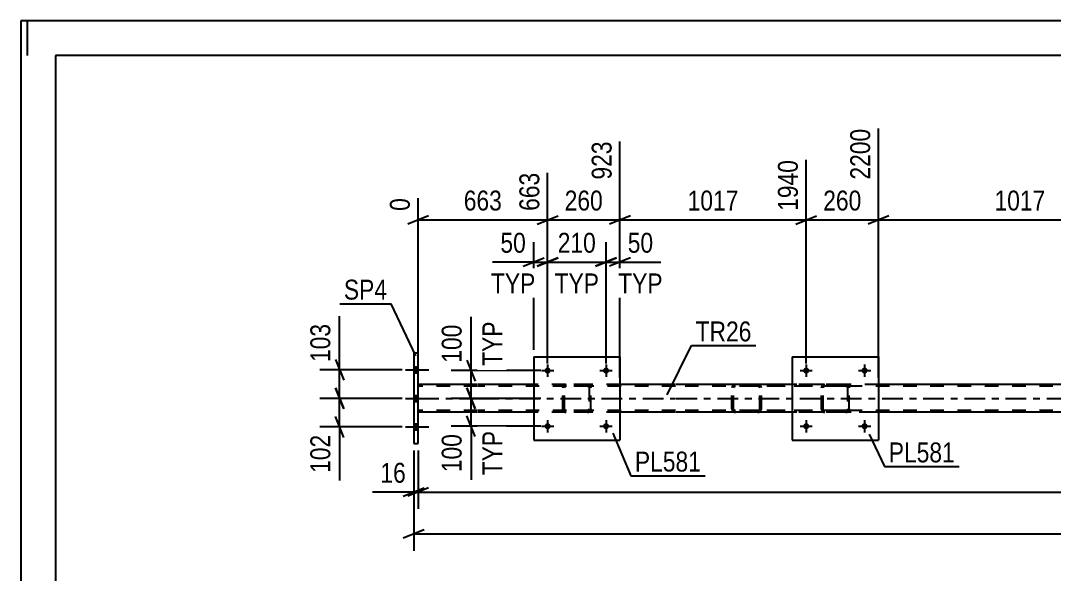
# Model space of a CAD drawing. Header units: millimetres. Extents: x 0 to 841, y 0 to 594.
# Drawn here: x 0 to 148.6, y 514.4 to 594 of the extents above; entities that cross this region are included whole.
import ezdxf

# ---------------------------------------------------------------- set-up
doc = ezdxf.new("R2010")
doc.units = ezdxf.units.MM
doc.linetypes.add('DXK_LINE_DOT2', pattern=[3.9198, 1.9599, -1.9599])
doc.linetypes.add('DXK_LINE_DOT3', pattern=[5.9187, 2.979, -0.9799, 0.9799, -0.9799])
doc.styles.add('Arial Narrow', font='ARIALN.TTF', dxfattribs={"height": 0.2})

# ---------------------------------------------------------------- blocks, each defined once
blk = doc.blocks.new('Unknown-389786769-1133 - 25525')
at = {"color": 5, "linetype": 'Continuous'}
for p, q in [((841, 594), (0, 594)), ((0, 594), (0, 0)), ((1, 589), (1, 594)), ((836, 589), (5, 589)), ((5, 589), (5, 5))]:
    blk.add_line(p, q, dxfattribs=at)
blk = doc.blocks.new('Bolt-389786769-26000 - 2062')
at = {"linetype": 'Continuous'}
for points in [[(76.22, 535.68, -1), (75.34, 535.68, -1)], [(84.62, 535.68, -1), (83.74, 535.68, -1)]]:
    blk.add_hatch(color=1, dxfattribs=at).paths.add_polyline_path(points)
at = {"color": 1, "linetype": 'Continuous'}
for p, q in [((74.9, 535.68), (76.66, 535.68)), ((75.78, 536.56), (75.78, 534.8)), ((83.3, 535.68), (85.06, 535.68)), ((84.18, 536.56), (84.18, 534.8))]:
    blk.add_line(p, q, dxfattribs=at)
blk = doc.blocks.new('Bolt-389786769-2098 - 2062')
at = {"linetype": 'Continuous'}
for points in [[(57.16, 543.34), (57.16, 544.22), (56.52, 544.22), (56.52, 543.34)], [(57.16, 543.34), (57.16, 544.22), (56.52, 544.22), (56.52, 543.34)], [(57.16, 543.34), (57.16, 544.22), (56.52, 544.22), (56.52, 543.34)], [(57.16, 539.24), (57.16, 540.12), (56.52, 540.12), (56.52, 539.24)], [(57.16, 539.24), (57.16, 540.12), (56.52, 540.12), (56.52, 539.24)], [(57.16, 535.14), (57.16, 536.02), (56.52, 536.02), (56.52, 535.14)], [(57.16, 535.14), (57.16, 536.02), (56.52, 536.02), (56.52, 535.14)], [(57.16, 535.14), (57.16, 536.02), (56.52, 536.02), (56.52, 535.14)]]:
    blk.add_hatch(color=1, dxfattribs=at).paths.add_polyline_path(points)
at = {"color": 1, "linetype": 'Continuous'}
for p, q in [((56.52, 544.22), (57.16, 544.22)), ((56.52, 544.22), (57.16, 544.22)), ((56.52, 544.22), (57.16, 544.22)), ((55.36, 543.78), (58.68, 543.78)), ((55.36, 543.78), (58.68, 543.78)), ((55.36, 543.78), (58.68, 543.78)), ((56.52, 543.34), (57.16, 543.34)), ((56.52, 543.34), (57.16, 543.34)), ((56.52, 543.34), (57.16, 543.34)), ((55.36, 539.68), (58.68, 539.68)), ((55.36, 539.68), (58.68, 539.68)), ((56.52, 540.12), (57.16, 540.12)), ((56.52, 540.12), (57.16, 540.12)), ((56.52, 539.24), (57.16, 539.24)), ((56.52, 539.24), (57.16, 539.24)), ((55.36, 535.58), (58.68, 535.58)), ((55.36, 535.58), (58.68, 535.58)), ((55.36, 535.58), (58.68, 535.58)), ((56.52, 536.02), (57.16, 536.02)), ((56.52, 536.02), (57.16, 536.02)), ((56.52, 536.02), (57.16, 536.02)), ((56.52, 535.14), (57.16, 535.14)), ((56.52, 535.14), (57.16, 535.14)), ((56.52, 535.14), (57.16, 535.14))]:
    blk.add_line(p, q, dxfattribs=at)
blk = doc.blocks.new('Part-389786769-2103 - 2062')
at = {"color": 2, "linetype": 'Continuous'}
for p, q in [((65.68, 541.68), (57.16, 541.68)), ((73.78, 541.68), (65.78, 541.68)), ((94.18, 541.68), (86.18, 541.68)), ((110.96, 541.68), (94.28, 541.68)), ((162.04, 541.68), (123.36, 541.68)), ((65.68, 537.68), (57.16, 537.68)), ((73.78, 537.68), (65.78, 537.68)), ((94.18, 537.68), (86.18, 537.68)), ((110.96, 537.68), (94.28, 537.68)), ((162.04, 537.68), (123.36, 537.68))]:
    blk.add_line(p, q, dxfattribs=at)
at = {"color": 7, "linetype": 'DXK_LINE_DOT2'}
for p, q in [((57.16, 537.68), (57.16, 541.68)), ((65.68, 541.44), (57.16, 541.44)), ((94.18, 541.44), (65.78, 541.44)), ((86.18, 541.68), (73.78, 541.68)), ((756.02, 541.44), (94.28, 541.44)), ((123.36, 541.68), (110.96, 541.68)), ((65.68, 537.92), (57.16, 537.92)), ((94.18, 537.92), (65.78, 537.92)), ((86.18, 537.68), (73.78, 537.68)), ((756.02, 537.92), (94.28, 537.92)), ((753.62, 537.68), (110.96, 537.68)), ((123.36, 537.68), (110.96, 537.68))]:
    blk.add_line(p, q, dxfattribs=at)
at = {"color": 7, "linetype": 'DXK_LINE_DOT3'}
for p, q in [((57.16, 539.68), (65.68, 539.68)), ((65.78, 539.68), (94.18, 539.68)), ((94.28, 539.68), (756.02, 539.68))]:
    blk.add_line(p, q, dxfattribs=at)
blk = doc.blocks.new('Part-389786769-2178 - 2062')
at = {"color": 7, "linetype": 'DXK_LINE_DOT2'}
for p, q in [((102.31, 541.37), (102.28, 541.2)), ((102.28, 538.16), (102.28, 541.2)), ((102.31, 541.39), (102.31, 541.37)), ((102.53, 541.2), (102.55, 541.3)), ((102.53, 538.16), (102.53, 541.2)), ((102.55, 541.3), (102.61, 541.37)), ((102.79, 541.68), (102.59, 541.65)), ((102.61, 541.37), (102.69, 541.43)), ((102.69, 541.43), (102.79, 541.44)), ((117.77, 541.68), (102.79, 541.68)), ((117.77, 541.44), (102.79, 541.44)), ((106.22, 541.65), (106.02, 541.68)), ((106.02, 541.44), (106.12, 541.43)), ((106.12, 541.43), (106.2, 541.37)), ((106.2, 541.37), (106.26, 541.3)), ((106.26, 541.3), (106.28, 541.2)), ((106.28, 538.16), (106.28, 541.2)), ((106.5, 541.37), (106.49, 541.39)), ((106.53, 541.2), (106.5, 541.37)), ((106.53, 538.16), (106.53, 541.2)), ((102.28, 538.16), (102.31, 537.98)), ((102.55, 538.07), (102.53, 538.16)), ((106.28, 538.16), (106.26, 538.07)), ((106.49, 537.98), (106.53, 538.16)), ((102.61, 537.99), (102.55, 538.07)), ((102.59, 537.72), (102.79, 537.68)), ((102.69, 537.94), (102.61, 537.99)), ((102.79, 537.92), (102.69, 537.94)), ((117.77, 537.92), (102.79, 537.92)), ((117.77, 537.68), (102.79, 537.68)), ((106.12, 537.94), (106.02, 537.92)), ((106.02, 537.68), (106.22, 537.72)), ((106.2, 537.99), (106.12, 537.94)), ((106.26, 538.07), (106.2, 537.99))]:
    blk.add_line(p, q, dxfattribs=at)
for centre, start, end in [((102.77, 541.18), 110.7583, 155.68), ((106.04, 541.18), 24.32, 69.2417), ((102.77, 538.18), 204.32, 249.2417), ((106.04, 538.18), 290.7583, 335.68)]:
    blk.add_arc(centre, 0.496, start, end, dxfattribs=at)
blk = doc.blocks.new('Part-389786769-2183 - 2062')
at = {"color": 2, "linetype": 'Continuous'}
for p, q in [((57.16, 546.18), (56.52, 546.18)), ((56.52, 546.18), (56.52, 533.18)), ((57.16, 533.18), (57.16, 546.18)), ((56.52, 533.18), (57.16, 533.18))]:
    blk.add_line(p, q, dxfattribs=at)
blk = doc.blocks.new('Part-389786769-25970 - 2062')
at = {"color": 2, "linetype": 'Continuous'}
for p, q in [((110.96, 545.68), (110.96, 533.68)), ((110.96, 545.68), (123.36, 545.68)), ((123.36, 545.68), (123.36, 533.68)), ((110.96, 533.68), (123.36, 533.68))]:
    blk.add_line(p, q, dxfattribs=at)
blk = doc.blocks.new('Part-389786769-25969 - 2062')
at = {"color": 7, "linetype": 'DXK_LINE_DOT2'}
for p, q in [((115.16, 541.2), (115.19, 541.39)), ((115.19, 541.39), (115.16, 541.2)), ((115.16, 538.16), (115.16, 541.2)), ((115.4, 541.2), (115.41, 541.3)), ((115.4, 538.16), (115.4, 541.2)), ((115.41, 541.3), (115.47, 541.37)), ((115.45, 541.65), (115.64, 541.68)), ((115.64, 541.68), (115.45, 541.65)), ((115.47, 541.37), (115.54, 541.42)), ((115.54, 541.42), (115.64, 541.44)), ((118.68, 541.68), (115.64, 541.68)), ((118.68, 541.44), (115.64, 541.44)), ((118.68, 541.68), (118.86, 541.65)), ((118.86, 541.65), (118.68, 541.68)), ((118.68, 541.44), (118.77, 541.42)), ((118.77, 541.42), (118.85, 541.37)), ((118.85, 541.37), (118.9, 541.3)), ((118.9, 541.3), (118.92, 541.2)), ((118.92, 541.2), (118.92, 538.16)), ((119.12, 541.39), (119.16, 541.2)), ((119.16, 541.2), (119.12, 541.39)), ((119.16, 538.16), (119.16, 541.2)), ((115.19, 537.98), (115.16, 538.16)), ((115.16, 538.16), (115.19, 537.98)), ((115.41, 538.07), (115.4, 538.16)), ((118.92, 538.16), (118.9, 538.07)), ((119.16, 538.16), (119.12, 537.98)), ((119.12, 537.98), (119.16, 538.16)), ((115.47, 537.99), (115.41, 538.07)), ((115.64, 537.68), (115.45, 537.72)), ((115.45, 537.72), (115.64, 537.68)), ((115.54, 537.94), (115.47, 537.99)), ((115.64, 537.92), (115.54, 537.94)), ((118.68, 537.92), (115.64, 537.92)), ((118.68, 537.68), (115.64, 537.68)), ((118.77, 537.94), (118.68, 537.92)), ((118.86, 537.72), (118.68, 537.68)), ((118.68, 537.68), (118.86, 537.72)), ((118.85, 537.99), (118.77, 537.94)), ((118.9, 538.07), (118.85, 537.99))]:
    blk.add_line(p, q, dxfattribs=at)
at = {"color": 7, "linetype": 'DXK_LINE_DOT3'}
blk.add_line((117.16, 539.68), (117.16, 539.68), dxfattribs=at)
at = {"color": 7, "linetype": 'DXK_LINE_DOT2'}
for centre, start, end in [((115.64, 541.2), 112.5, 157.5), ((115.64, 541.2), 112.5, 157.5), ((118.68, 541.2), 22.5, 67.5), ((118.68, 541.2), 22.5, 67.5), ((115.64, 538.16), 202.5, 247.5), ((115.64, 538.16), 202.5, 247.5), ((118.68, 538.16), 292.5, 337.5), ((118.68, 538.16), 292.5, 337.5)]:
    blk.add_arc(centre, 0.48, start, end, dxfattribs=at)
blk = doc.blocks.new('Part-389786769-25971 - 2062')
at = {"color": 7, "linetype": 'DXK_LINE_DOT2'}
for p, q in [((77.98, 541.2), (78.01, 541.39)), ((78.01, 541.39), (77.98, 541.2)), ((77.98, 538.16), (77.98, 541.2)), ((78.22, 541.2), (78.23, 541.3)), ((78.22, 538.16), (78.22, 541.2)), ((78.23, 541.3), (78.29, 541.37)), ((78.27, 541.65), (78.46, 541.68)), ((78.46, 541.68), (78.27, 541.65)), ((78.29, 541.37), (78.36, 541.42)), ((78.36, 541.42), (78.46, 541.44)), ((81.5, 541.68), (78.46, 541.68)), ((81.5, 541.44), (78.46, 541.44)), ((81.5, 541.68), (81.68, 541.65)), ((81.68, 541.65), (81.5, 541.68)), ((81.5, 541.44), (81.59, 541.42)), ((81.59, 541.42), (81.67, 541.37)), ((81.67, 541.37), (81.72, 541.3)), ((81.72, 541.3), (81.74, 541.2)), ((81.74, 541.2), (81.74, 538.16)), ((81.94, 541.39), (81.98, 541.2)), ((81.98, 541.2), (81.94, 541.39)), ((81.98, 538.16), (81.98, 541.2)), ((78.01, 537.98), (77.98, 538.16)), ((77.98, 538.16), (78.01, 537.98)), ((78.23, 538.07), (78.22, 538.16)), ((81.74, 538.16), (81.72, 538.07)), ((81.98, 538.16), (81.94, 537.98)), ((81.94, 537.98), (81.98, 538.16)), ((78.29, 537.99), (78.23, 538.07)), ((78.46, 537.68), (78.27, 537.72)), ((78.27, 537.72), (78.46, 537.68)), ((78.36, 537.94), (78.29, 537.99)), ((78.46, 537.92), (78.36, 537.94)), ((81.5, 537.92), (78.46, 537.92)), ((81.5, 537.68), (78.46, 537.68)), ((81.59, 537.94), (81.5, 537.92)), ((81.68, 537.72), (81.5, 537.68)), ((81.5, 537.68), (81.68, 537.72)), ((81.67, 537.99), (81.59, 537.94)), ((81.72, 538.07), (81.67, 537.99))]:
    blk.add_line(p, q, dxfattribs=at)
at = {"color": 7, "linetype": 'DXK_LINE_DOT3'}
blk.add_line((79.98, 539.68), (79.98, 539.68), dxfattribs=at)
at = {"color": 7, "linetype": 'DXK_LINE_DOT2'}
for centre, start, end in [((78.46, 541.2), 112.5, 157.5), ((78.46, 541.2), 112.5, 157.5), ((81.5, 541.2), 22.5, 67.5), ((81.5, 541.2), 22.5, 67.5), ((78.46, 538.16), 202.5, 247.5), ((78.46, 538.16), 202.5, 247.5), ((81.5, 538.16), 292.5, 337.5), ((81.5, 538.16), 292.5, 337.5)]:
    blk.add_arc(centre, 0.48, start, end, dxfattribs=at)
blk = doc.blocks.new('Part-389786769-25972 - 2062')
at = {"color": 2, "linetype": 'Continuous'}
for p, q in [((73.78, 545.68), (73.78, 533.68)), ((73.78, 545.68), (86.18, 545.68)), ((86.18, 545.68), (86.18, 533.68)), ((73.78, 533.68), (86.18, 533.68))]:
    blk.add_line(p, q, dxfattribs=at)
blk = doc.blocks.new('Bolt-389786769-25998 - 2062')
at = {"linetype": 'Continuous'}
for points in [[(113.4, 535.68, -1), (112.52, 535.68, -1)], [(121.8, 535.68, -1), (120.92, 535.68, -1)]]:
    blk.add_hatch(color=1, dxfattribs=at).paths.add_polyline_path(points)
at = {"color": 1, "linetype": 'Continuous'}
for p, q in [((112.08, 535.68), (113.84, 535.68)), ((112.96, 536.56), (112.96, 534.8)), ((120.48, 535.68), (122.24, 535.68)), ((121.36, 536.56), (121.36, 534.8))]:
    blk.add_line(p, q, dxfattribs=at)
blk = doc.blocks.new('Bolt-389786769-25999 - 2062')
at = {"linetype": 'Continuous'}
for points in [[(113.4, 543.68, -1), (112.52, 543.68, -1)], [(121.8, 543.68, -1), (120.92, 543.68, -1)]]:
    blk.add_hatch(color=1, dxfattribs=at).paths.add_polyline_path(points)
at = {"color": 1, "linetype": 'Continuous'}
for p, q in [((112.96, 544.56), (112.96, 542.8)), ((121.36, 544.56), (121.36, 542.8)), ((112.08, 543.68), (113.84, 543.68)), ((120.48, 543.68), (122.24, 543.68))]:
    blk.add_line(p, q, dxfattribs=at)
blk = doc.blocks.new('Bolt-389786769-26001 - 2062')
at = {"linetype": 'Continuous'}
for points in [[(76.22, 543.68, -1), (75.34, 543.68, -1)], [(84.62, 543.68, -1), (83.74, 543.68, -1)]]:
    blk.add_hatch(color=1, dxfattribs=at).paths.add_polyline_path(points)
at = {"color": 1, "linetype": 'Continuous'}
for p, q in [((75.78, 544.56), (75.78, 542.8)), ((84.18, 544.56), (84.18, 542.8)), ((74.9, 543.68), (76.66, 543.68)), ((83.3, 543.68), (85.06, 543.68))]:
    blk.add_line(p, q, dxfattribs=at)
blk = doc.blocks.new('StraightDimension-389786769-29410 - 2062')
at = {"color": 7, "linetype": 'Continuous'}
for p, q in [((64.76, 543.68), (64.76, 551.42)), ((64.76, 543.68), (64.76, 551.42)), ((64.16, 545.18), (65.36, 542.18)), ((74.78, 543.68), (61.91, 543.68)), ((64.76, 539.68), (64.76, 543.68)), ((65.36, 538.18), (64.16, 541.18)), ((74.78, 539.68), (61.91, 539.68))]:
    blk.add_line(p, q, dxfattribs=at)
at = {"color": 0}
blk.add_wipeout([(64.01, 550.89), (59.81, 550.89), (59.81, 544.21), (64.01, 544.21)], dxfattribs=at)
at = {"color": 0, "linetype": 'Continuous'}
blk.add_wipeout([(69.86, 551.35), (65.66, 551.35), (65.66, 543.76), (69.86, 543.76)], dxfattribs=at)
at = {"color": 3, "style": 'Arial Narrow'}
blk.add_text('100', height=2.863, rotation=90.0002, dxfattribs=at).set_placement((63.41, 544.81))
at = {"color": 3, "linetype": 'Continuous', "style": 'Arial Narrow'}
blk.add_text('TYP', height=2.863, rotation=90.0002, dxfattribs=at).set_placement((69.26, 544.36))
blk = doc.blocks.new('StraightDimension-389786769-22696 - 2062')
at = {"color": 7, "linetype": 'Continuous'}
for p, q in [((56.52, 532.18), (56.52, 523.8)), ((57.16, 532.18), (57.16, 523.8)), ((56.52, 526.2), (50.61, 526.2)), ((56.52, 526.2), (50.61, 526.2)), ((55.02, 525.6), (58.02, 526.8)), ((58.66, 526.8), (55.66, 525.6)), ((56.52, 526.2), (57.16, 526.2))]:
    blk.add_line(p, q, dxfattribs=at)
at = {"color": 0}
blk.add_wipeout([(55.99, 526.95), (55.99, 531.15), (51.13, 531.15), (51.13, 526.95)], dxfattribs=at)
at = {"color": 3, "style": 'Arial Narrow'}
blk.add_text('16', height=2.863, dxfattribs=at).set_placement((51.73, 527.55))
blk = doc.blocks.new('StraightDimension-389786769-22695 - 2062')
at = {"color": 7, "linetype": 'Continuous'}
for p, q in [((57.16, 532.18), (57.16, 523.8)), ((58.66, 526.8), (55.66, 525.6)), ((57.16, 526.2), (756.02, 526.2))]:
    blk.add_line(p, q, dxfattribs=at)
blk = doc.blocks.new('StraightDimension-389786769-28682 - 2062')
at = {"color": 7, "linetype": 'Continuous'}
for p, q in [((45.87, 543.78), (45.87, 551.52)), ((45.87, 543.78), (45.87, 551.52)), ((45.27, 545.28), (46.47, 542.28)), ((54.87, 543.78), (43.02, 543.78)), ((45.87, 539.68), (45.87, 543.78)), ((46.47, 538.18), (45.27, 541.18)), ((54.87, 539.68), (43.02, 539.68))]:
    blk.add_line(p, q, dxfattribs=at)
at = {"color": 0}
blk.add_wipeout([(45.12, 550.99), (40.92, 550.99), (40.92, 544.31), (45.12, 544.31)], dxfattribs=at)
at = {"color": 3, "style": 'Arial Narrow'}
blk.add_text('103', height=2.863, rotation=90.0002, dxfattribs=at).set_placement((44.52, 544.91))
blk = doc.blocks.new('StraightDimension-389786769-28683 - 2062')
at = {"color": 7, "linetype": 'Continuous'}
for p, q in [((45.27, 541.18), (46.47, 538.18)), ((54.87, 539.68), (43.02, 539.68)), ((45.87, 535.58), (45.87, 539.68)), ((46.47, 534.08), (45.27, 537.08)), ((54.87, 535.58), (43.02, 535.58)), ((45.87, 535.58), (45.87, 527.85)), ((45.87, 535.58), (45.87, 527.85))]:
    blk.add_line(p, q, dxfattribs=at)
at = {"color": 0}
blk.add_wipeout([(45.12, 535.06), (40.92, 535.06), (40.92, 528.37), (45.12, 528.37)], dxfattribs=at)
at = {"color": 3, "style": 'Arial Narrow'}
blk.add_text('102', height=2.863, rotation=90.0002, dxfattribs=at).set_placement((44.52, 528.97))
blk = doc.blocks.new('StraightDimension-389786769-28754 - 2062')
at = {"color": 7, "linetype": 'Continuous'}
for p, q in [((123.36, 542.68), (123.36, 578.47)), ((164.04, 544.68), (164.04, 573.97)), ((124.86, 565.95), (121.86, 564.75)), ((123.36, 565.35), (164.04, 565.35)), ((162.54, 564.75), (165.54, 565.95))]:
    blk.add_line(p, q, dxfattribs=at)
at = {"color": 0}
blk.add_wipeout([(147.95, 566.1), (147.95, 570.3), (139.44, 570.3), (139.44, 566.1)], dxfattribs=at)
at = {"color": 3, "style": 'Arial Narrow'}
blk.add_text('1017', height=2.863, dxfattribs=at).set_placement((140.04, 566.7))
at = {"color": 0, "linetype": 'Continuous'}
blk.add_wipeout([(163.44, 574.57), (159.24, 574.57), (159.24, 566.05), (163.44, 566.05)], dxfattribs=at)
at = {"color": 3, "linetype": 'Continuous', "style": 'Arial Narrow'}
blk.add_text('3217', height=2.863, rotation=90.0002, dxfattribs=at).set_placement((162.84, 566.65))
blk = doc.blocks.new('StraightDimension-389786769-28755 - 2062')
at = {"color": 7, "linetype": 'Continuous'}
for p, q in [((123.36, 542.68), (123.36, 578.47)), ((112.96, 544.68), (112.96, 573.97)), ((111.46, 564.75), (114.46, 565.95)), ((112.96, 565.35), (123.36, 565.35)), ((124.86, 565.95), (121.86, 564.75))]:
    blk.add_line(p, q, dxfattribs=at)
at = {"color": 0}
blk.add_wipeout([(121.5, 566.1), (121.5, 570.3), (114.81, 570.3), (114.81, 566.1)], dxfattribs=at)
at = {"color": 3, "style": 'Arial Narrow'}
blk.add_text('260', height=2.863, dxfattribs=at).set_placement((115.41, 566.7))
at = {"color": 0, "linetype": 'Continuous'}
blk.add_wipeout([(122.76, 579.07), (118.56, 579.07), (118.56, 570.55), (122.76, 570.55)], dxfattribs=at)
at = {"color": 3, "linetype": 'Continuous', "style": 'Arial Narrow'}
blk.add_text('2200', height=2.863, rotation=90.0002, dxfattribs=at).set_placement((122.16, 571.15))
blk = doc.blocks.new('StraightDimension-389786769-28756 - 2062')
at = {"color": 7, "linetype": 'Continuous'}
for p, q in [((86.18, 542.68), (86.18, 576.64)), ((112.96, 544.68), (112.96, 573.97)), ((87.68, 565.95), (84.68, 564.75)), ((86.18, 565.35), (112.96, 565.35)), ((111.46, 564.75), (114.46, 565.95))]:
    blk.add_line(p, q, dxfattribs=at)
at = {"color": 0}
blk.add_wipeout([(103.82, 566.1), (103.82, 570.3), (95.31, 570.3), (95.31, 566.1)], dxfattribs=at)
at = {"color": 3, "style": 'Arial Narrow'}
blk.add_text('1017', height=2.863, dxfattribs=at).set_placement((95.91, 566.7))
at = {"color": 0, "linetype": 'Continuous'}
blk.add_wipeout([(112.36, 574.57), (108.16, 574.57), (108.16, 566.05), (112.36, 566.05)], dxfattribs=at)
at = {"color": 3, "linetype": 'Continuous', "style": 'Arial Narrow'}
blk.add_text('1940', height=2.863, rotation=90.0002, dxfattribs=at).set_placement((111.76, 566.65))
blk = doc.blocks.new('StraightDimension-389786769-28757 - 2062')
at = {"color": 7, "linetype": 'Continuous'}
for p, q in [((86.18, 542.68), (86.18, 576.64)), ((75.78, 544.68), (75.78, 572.14)), ((74.28, 564.75), (77.28, 565.95)), ((75.78, 565.35), (86.18, 565.35)), ((87.68, 565.95), (84.68, 564.75))]:
    blk.add_line(p, q, dxfattribs=at)
at = {"color": 0}
blk.add_wipeout([(84.32, 566.1), (84.32, 570.3), (77.63, 570.3), (77.63, 566.1)], dxfattribs=at)
at = {"color": 3, "style": 'Arial Narrow'}
blk.add_text('260', height=2.863, dxfattribs=at).set_placement((78.23, 566.7))
at = {"color": 0, "linetype": 'Continuous'}
blk.add_wipeout([(85.58, 577.24), (81.38, 577.24), (81.38, 570.55), (85.58, 570.55)], dxfattribs=at)
at = {"color": 3, "linetype": 'Continuous', "style": 'Arial Narrow'}
blk.add_text('923', height=2.863, rotation=90.0002, dxfattribs=at).set_placement((84.98, 571.15))
blk = doc.blocks.new('StraightDimension-389786769-28758 - 2062')
at = {"color": 7, "linetype": 'Continuous'}
for p, q in [((75.78, 544.68), (75.78, 572.14)), ((57.16, 542.68), (57.16, 568.48)), ((58.66, 565.95), (55.66, 564.75)), ((57.16, 565.35), (75.78, 565.35)), ((74.28, 564.75), (77.28, 565.95))]:
    blk.add_line(p, q, dxfattribs=at)
at = {"color": 0}
blk.add_wipeout([(69.81, 566.1), (69.81, 570.3), (63.12, 570.3), (63.12, 566.1)], dxfattribs=at)
at = {"color": 3, "style": 'Arial Narrow'}
blk.add_text('663', height=2.863, dxfattribs=at).set_placement((63.72, 566.7))
at = {"color": 0, "linetype": 'Continuous'}
for points in [[(75.18, 572.74), (70.98, 572.74), (70.98, 566.05), (75.18, 566.05)], [(56.56, 569.08), (52.36, 569.08), (52.36, 566.05), (56.56, 566.05)]]:
    blk.add_wipeout(points, dxfattribs=at)
at = {"color": 3, "linetype": 'Continuous', "style": 'Arial Narrow'}
for s, height, p in [('663', 2.863, (74.58, 566.65)), ('0', 2.86, (55.96, 566.65))]:
    blk.add_text(s, height=height, rotation=90.0002, dxfattribs=at).set_placement(p)
blk = doc.blocks.new('StraightDimension-389786769-29398 - 2062')
at = {"color": 7, "linetype": 'Continuous'}
for p, q in [((56.52, 532.18), (56.52, 517.78)), ((58.02, 520.78), (55.02, 519.58)), ((56.52, 520.18), (756.66, 520.18))]:
    blk.add_line(p, q, dxfattribs=at)
blk = doc.blocks.new('StraightDimension-389786769-29411 - 2062')
at = {"color": 7, "linetype": 'Continuous'}
for p, q in [((64.16, 541.18), (65.36, 538.18)), ((74.78, 539.68), (61.91, 539.68)), ((64.76, 535.68), (64.76, 539.68)), ((65.36, 534.18), (64.16, 537.18)), ((74.78, 535.68), (61.91, 535.68)), ((64.76, 535.68), (64.76, 527.95)), ((64.76, 535.68), (64.76, 527.95))]:
    blk.add_line(p, q, dxfattribs=at)
at = {"color": 0}
blk.add_wipeout([(64.01, 535.16), (59.81, 535.16), (59.81, 528.47), (64.01, 528.47)], dxfattribs=at)
at = {"color": 0, "linetype": 'Continuous'}
blk.add_wipeout([(69.86, 535.61), (65.66, 535.61), (65.66, 528.02), (69.86, 528.02)], dxfattribs=at)
at = {"color": 3, "style": 'Arial Narrow'}
blk.add_text('100', height=2.863, rotation=90.0002, dxfattribs=at).set_placement((63.41, 529.07))
at = {"color": 3, "linetype": 'Continuous', "style": 'Arial Narrow'}
blk.add_text('TYP', height=2.863, rotation=90.0002, dxfattribs=at).set_placement((69.26, 528.62))
blk = doc.blocks.new('StraightDimension-389786769-29449 - 2062')
at = {"color": 7, "linetype": 'Continuous'}
for p, q in [((84.18, 544.68), (84.18, 562.13)), ((86.18, 546.68), (86.18, 562.13)), ((82.68, 558.68), (85.68, 559.88)), ((84.18, 559.28), (86.18, 559.28)), ((87.68, 559.88), (84.68, 558.68)), ((86.18, 559.28), (92.08, 559.28)), ((86.18, 559.28), (92.08, 559.28))]:
    blk.add_line(p, q, dxfattribs=at)
at = {"color": 0}
blk.add_wipeout([(91.56, 560.03), (91.56, 564.23), (86.7, 564.23), (86.7, 560.03)], dxfattribs=at)
at = {"color": 0, "linetype": 'Continuous'}
blk.add_wipeout([(92.92, 554.18), (92.92, 558.38), (85.33, 558.38), (85.33, 554.18)], dxfattribs=at)
at = {"color": 3, "style": 'Arial Narrow'}
blk.add_text('50', height=2.863, dxfattribs=at).set_placement((87.3, 560.63))
at = {"color": 3, "linetype": 'Continuous', "style": 'Arial Narrow'}
blk.add_text('TYP', height=2.863, dxfattribs=at).set_placement((85.93, 554.78))
blk = doc.blocks.new('StraightDimension-389786769-29450 - 2062')
at = {"color": 7, "linetype": 'Continuous'}
for p, q in [((75.78, 544.68), (75.78, 562.13)), ((84.18, 544.68), (84.18, 562.13)), ((74.28, 558.68), (77.28, 559.88)), ((75.78, 559.28), (84.18, 559.28)), ((85.68, 559.88), (82.68, 558.68))]:
    blk.add_line(p, q, dxfattribs=at)
at = {"color": 0}
blk.add_wipeout([(83.32, 560.03), (83.32, 564.23), (76.63, 564.23), (76.63, 560.03)], dxfattribs=at)
at = {"color": 0, "linetype": 'Continuous'}
blk.add_wipeout([(83.77, 554.18), (83.77, 558.38), (76.18, 558.38), (76.18, 554.18)], dxfattribs=at)
at = {"color": 3, "style": 'Arial Narrow'}
blk.add_text('210', height=2.863, dxfattribs=at).set_placement((77.23, 560.63))
at = {"color": 3, "linetype": 'Continuous', "style": 'Arial Narrow'}
blk.add_text('TYP', height=2.863, dxfattribs=at).set_placement((76.78, 554.78))
blk = doc.blocks.new('StraightDimension-389786769-29451 - 2062')
at = {"color": 7, "linetype": 'Continuous'}
for p, q in [((73.78, 546.68), (73.78, 562.13)), ((75.78, 544.68), (75.78, 562.13)), ((73.78, 559.28), (67.87, 559.28)), ((73.78, 559.28), (67.87, 559.28)), ((72.28, 558.68), (75.28, 559.88)), ((73.78, 559.28), (75.78, 559.28)), ((77.28, 559.88), (74.28, 558.68))]:
    blk.add_line(p, q, dxfattribs=at)
at = {"color": 0}
blk.add_wipeout([(73.25, 560.03), (73.25, 564.23), (68.39, 564.23), (68.39, 560.03)], dxfattribs=at)
at = {"color": 0, "linetype": 'Continuous'}
blk.add_wipeout([(74.62, 554.18), (74.62, 558.38), (67.03, 558.38), (67.03, 554.18)], dxfattribs=at)
at = {"color": 3, "style": 'Arial Narrow'}
blk.add_text('50', height=2.863, dxfattribs=at).set_placement((68.99, 560.63))
at = {"color": 3, "linetype": 'Continuous', "style": 'Arial Narrow'}
blk.add_text('TYP', height=2.863, dxfattribs=at).set_placement((67.63, 554.78))
blk = doc.blocks.new('Mark-389786769-2099 - 2062')
at = {"color": 0}
blk.add_wipeout([(105.1, 547.88), (105.1, 550.88), (97.06, 550.88), (97.06, 547.88)], dxfattribs=at)
blk.add_wipeout([(105.1, 547.88), (105.1, 550.88), (97.06, 550.88), (97.06, 547.88)], dxfattribs=at)
at = {"color": 30, "linetype": 'Continuous'}
for p, q in [((92.98, 540.17), (96.46, 547.28)), ((96.46, 547.28), (105.7, 547.28))]:
    blk.add_line(p, q, dxfattribs=at)
at = {"color": 3, "style": 'Arial Narrow'}
blk.add_text('TR26', height=2.863, dxfattribs=at).set_placement((97.06, 547.88))
blk = doc.blocks.new('Mark-389786769-2179 - 2062')
at = {"color": 0}
blk.add_wipeout([(52.69, 553.89), (52.69, 556.89), (46.48, 556.89), (46.48, 553.89)], dxfattribs=at)
blk.add_wipeout([(52.69, 553.89), (52.69, 556.89), (46.48, 556.89), (46.48, 553.89)], dxfattribs=at)
at = {"color": 30, "linetype": 'Continuous'}
for p in [(45.88, 553.29), (56.84, 545.82)]:
    blk.add_line(p, (53.29, 553.29), dxfattribs=at)
at = {"color": 3, "style": 'Arial Narrow'}
blk.add_text('SP4', height=2.863, dxfattribs=at).set_placement((46.48, 553.89))
blk = doc.blocks.new('Mark-389786769-30881 - 2062')
at = {"color": 0}
blk.add_wipeout([(134.34, 530.48), (134.34, 533.48), (124.84, 533.48), (124.84, 530.48)], dxfattribs=at)
blk.add_wipeout([(134.34, 530.48), (134.34, 533.48), (124.84, 533.48), (124.84, 530.48)], dxfattribs=at)
at = {"color": 30, "linetype": 'Continuous'}
for p, q in [((122.03, 534.56), (124.24, 529.88)), ((124.24, 529.88), (134.94, 529.88))]:
    blk.add_line(p, q, dxfattribs=at)
at = {"color": 3, "style": 'Arial Narrow'}
blk.add_text('PL581', height=2.863, dxfattribs=at).set_placement((124.84, 530.48))
blk = doc.blocks.new('Mark-389786769-30884 - 2062')
at = {"color": 0}
blk.add_wipeout([(97.83, 529.16), (97.83, 532.16), (88.33, 532.16), (88.33, 529.16)], dxfattribs=at)
blk.add_wipeout([(97.83, 529.16), (97.83, 532.16), (88.33, 532.16), (88.33, 529.16)], dxfattribs=at)
at = {"color": 30, "linetype": 'Continuous'}
for p, q in [((85.17, 534.67), (87.73, 528.56)), ((87.73, 528.56), (98.43, 528.56))]:
    blk.add_line(p, q, dxfattribs=at)
at = {"color": 3, "style": 'Arial Narrow'}
blk.add_text('PL581', height=2.863, dxfattribs=at).set_placement((88.33, 529.16))

msp = doc.modelspace()

# ---------------------------------------------------------------- block references
for name in ['Unknown-389786769-1133 - 25525', 'Part-389786769-2183 - 2062', 'Part-389786769-25972 - 2062', 'Part-389786769-25970 - 2062', 'Bolt-389786769-2098 - 2062', 'Bolt-389786769-26001 - 2062', 'Bolt-389786769-25999 - 2062', 'Part-389786769-2103 - 2062', 'Part-389786769-25971 - 2062', 'Part-389786769-2178 - 2062', 'Part-389786769-25969 - 2062', 'Bolt-389786769-26000 - 2062', 'Bolt-389786769-25998 - 2062']:
    msp.add_blockref(name, (0, 0))

# ---------------------------------------------------------------- next in the draw order: block references
for name in ['StraightDimension-389786769-28754 - 2062', 'StraightDimension-389786769-28682 - 2062', 'StraightDimension-389786769-29410 - 2062', 'StraightDimension-389786769-22696 - 2062']:
    msp.add_blockref(name, (0, 0))

# ---------------------------------------------------------------- next in the draw order: block references
for name in ['StraightDimension-389786769-28755 - 2062', 'StraightDimension-389786769-28683 - 2062', 'StraightDimension-389786769-22695 - 2062']:
    msp.add_blockref(name, (0, 0))

# ---------------------------------------------------------------- next in the draw order: block references
for name in ['StraightDimension-389786769-28756 - 2062', 'StraightDimension-389786769-29398 - 2062']:
    msp.add_blockref(name, (0, 0))

# ---------------------------------------------------------------- next in the draw order: block references
for name in ['StraightDimension-389786769-28757 - 2062', 'StraightDimension-389786769-29411 - 2062', 'Mark-389786769-30884 - 2062', 'Mark-389786769-30881 - 2062']:
    msp.add_blockref(name, (0, 0))

# ---------------------------------------------------------------- next in the draw order: block references
for name in ['StraightDimension-389786769-28758 - 2062', 'StraightDimension-389786769-29449 - 2062']:
    msp.add_blockref(name, (0, 0))

# ---------------------------------------------------------------- next in the draw order: block references
for name in ['StraightDimension-389786769-29450 - 2062', 'Mark-389786769-2179 - 2062', 'Mark-389786769-2099 - 2062']:
    msp.add_blockref(name, (0, 0))

# ---------------------------------------------------------------- next in the draw order: block references
msp.add_blockref('StraightDimension-389786769-29451 - 2062', (0, 0))

doc.saveas('drawing.dxf')
